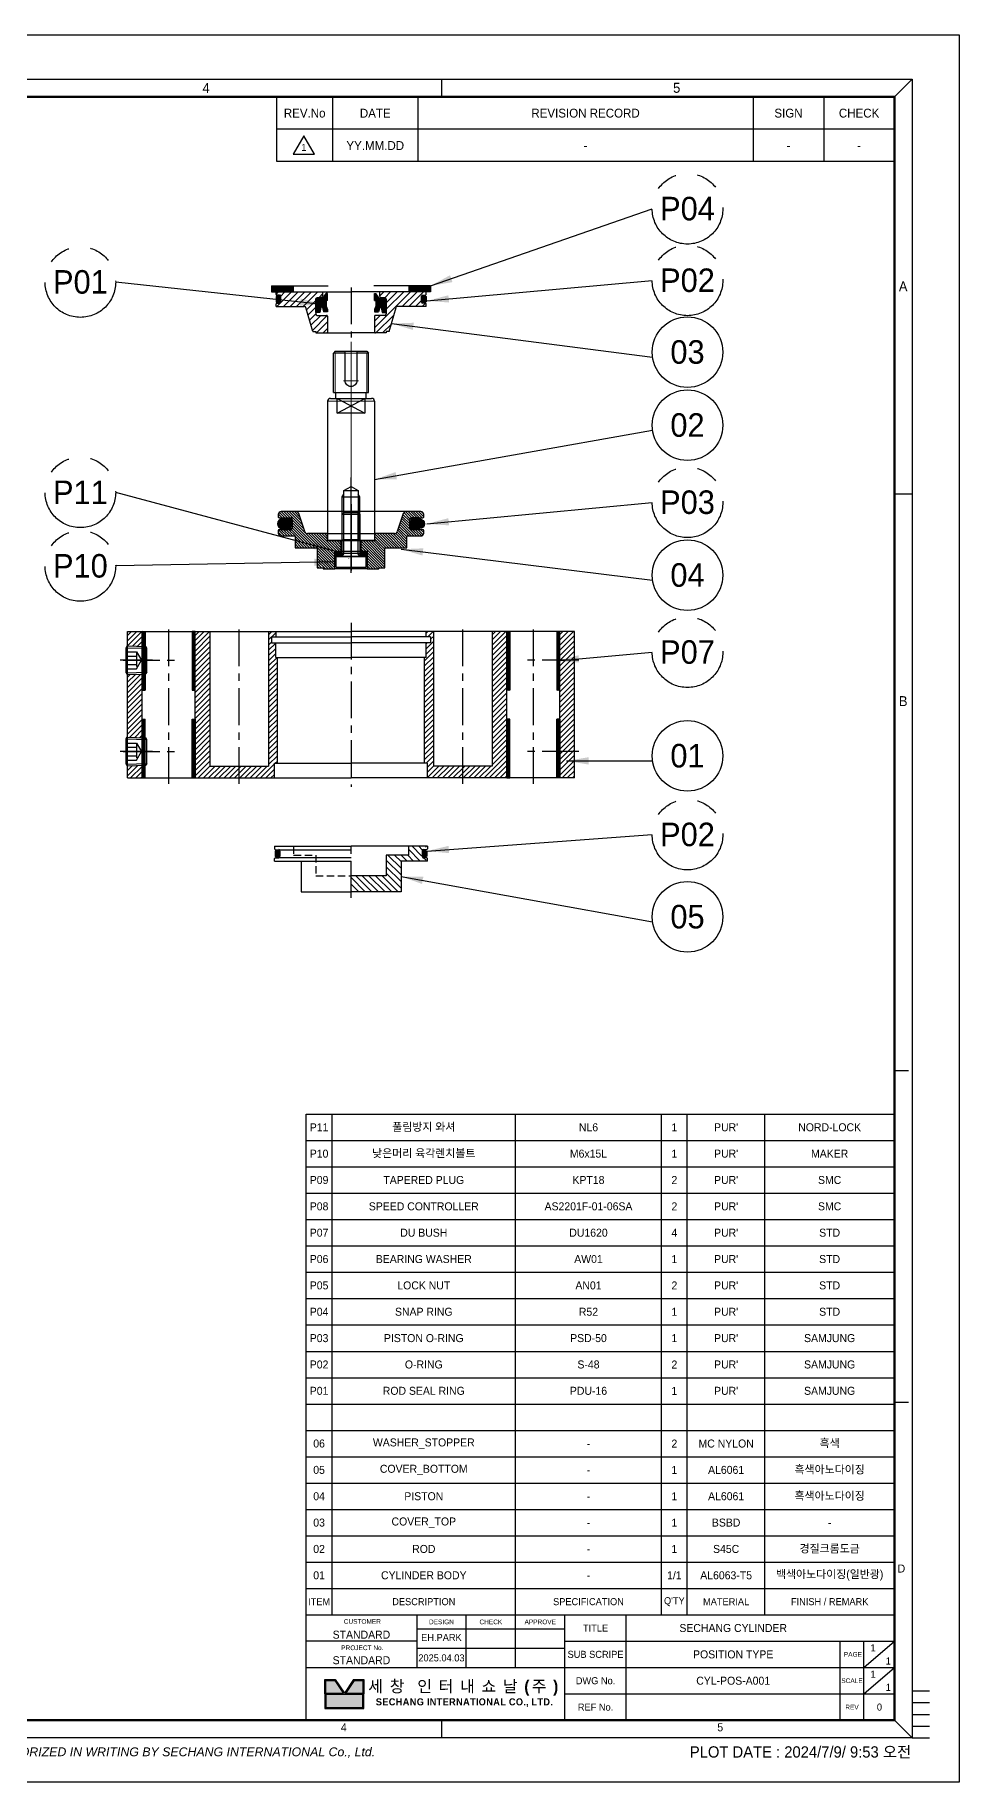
# Model space of a CAD drawing. Header units: inches. Extents: x 0 to 23821, y 0 to 11279.
# Drawn here: x 16386 to 16700, y 8630 to 9224 of the extents above; entities that cross this region are included whole.
import ezdxf
from ezdxf.enums import TextEntityAlignment as Align

# ---------------------------------------------------------------- set-up
doc = ezdxf.new("R2010")
doc.units = ezdxf.units.IN
doc.header["$LTSCALE"] = 10
doc.header["$MEASUREMENT"] = 0
for name, pattern in [('CENTER', [2, 1.25, -0.25, 0.25, -0.25]), ('DASHED', [0.75, 0.5, -0.25]), ('HIDDEN', [0.375, 0.25, -0.125]), ('PHANTOM', [2.5, 1.25, -0.25, 0.25, -0.25, 0.25, -0.25])]:
    doc.linetypes.add(name, pattern=pattern)
for name, color, linetype in [('11', 1, 'CENTER'), ('22', 2, 'HIDDEN'), ('44', 4, 'Continuous'), ('CENTER LINE', 1, 'CENTER'), ('HIDDEN LINE', 4, 'HIDDEN'), ('PHANTOM LINE', 6, 'PHANTOM'), ('THIN LINE', 3, 'Continuous')]:
    doc.layers.add(name, color=color, linetype=linetype)
doc.layers.add('33', color=3, linetype='PHANTOM', lineweight=9)
for name, color, linetype, lineweight, true_color in [('은선 (ISO)', 5, 'Continuous', 15, 0x0000ff), ('좁은 외형선(ISO)', 1, 'Continuous', 15, 0xff0000), ('중심 표식(ISO)', 1, 'Continuous', 9, 0xff0000), ('중심선(ISO)', 1, 'Continuous', 9, 0xff0000)]:
    doc.layers.add(name, color=color, linetype=linetype, lineweight=lineweight, true_color=true_color)
doc.styles.add('SCI', font='')
doc.styles.get("Standard").update_dxf_attribs({"font": 'arial.ttf'})
doc.styles.get('SCI').set_extended_font_data('Gulim')
doc.dimstyles.new('SCH', dxfattribs={"dimtxt": 2.5, "dimasz": 2, "dimexe": 1.25, "dimexo": 0.625, "dimtad": 1, "dimdec": 8, "dimtxsty": 'SCI', "dimcen": 2.5, "dimclrd": 4, "dimclre": 4, "dimclrt": 7, "dimadec": 8, "dimazin": 2, "dimtfac": 1, "dimtdec": 8, "dimtmove": 0, "dimatfit": 3, "dimfxl": 1, "dimarcsym": 0})
pattern_1 = [(45, (-232665.9833, -58998.5181), (-0.8838834765, 0.8838834765), [])]

# ---------------------------------------------------------------- blocks, each defined once
blk = doc.blocks.new('SECHANG REV')
at = {"color": 7}
blk.add_line((-52.5, 0), (-52.5, 5.5), dxfattribs=at)
at = {"color": 3}
for p, q in [((-43, 5.5), (-43, 0)), ((-28.5, 5.5), (-28.5, 0)), ((28.5, 5.5), (28.5, 0)), ((40.5, 5.5), (40.5, 0)), ((52.5, 5.5), (52.5, 0))]:
    blk.add_line(p, q, dxfattribs=at)
blk.add_line((52.5, 0), (-52.5, 0))
blk = doc.blocks.new('SECHANG TITLE')
h = blk.add_hatch(color=162)
h.dxf.hatch_style = 1
h.paths.add_polyline_path([(6.08, -25.11), (4.21, -25.11), (4.21, -27.9), (7.94, -27.9)])
h.paths.add_polyline_path([(12.06, -25.11), (10.19, -25.11), (8.33, -27.9), (12.06, -27.9)])
h.paths.add_polyline_path([(12.06, -28.1), (4.21, -28.1), (4.21, -30.89), (12.06, -30.89)])
at = {"color": 3}
for p, q in [((125, 0), (125, -33.6)), ((0, -5.6), (125, -5.6)), ((0, -33.6), (0, -5.6)), ((5.5, -11.2), (5.5, -5.6)), ((44.5, -22.4), (44.5, -5.6)), ((75.5, -11.2), (75.5, -5.6)), ((81, -11.2), (81, -5.6)), ((97.5, -11.2), (97.5, -5.6)), ((0, -11.2), (125, -11.2)), ((23.5, -11.2), (23.5, -22.4)), ((23.5, -14.2), (55, -14.2)), ((34, -22.4), (34, -11.2)), ((55, -33.6), (55, -11.2)), ((68, -33.6), (68, -11.2)), ((23.5, -16.8), (0, -16.8)), ((23.5, -18.3), (55, -18.3)), ((55, -16.8), (125, -16.8)), ((113.5, -33.6), (113.5, -16.8)), ((118.5, -22.4), (125, -16.8)), ((118.5, -33.6), (118.5, -16.8)), ((0, -22.4), (125, -22.4)), ((118.5, -28), (125, -22.4)), ((55, -28), (125, -28)), ((0, -33.6), (125, -33.6))]:
    blk.add_line(p, q, dxfattribs=at)
for p, q in [((4, -28), (4, -24.9)), ((4, -24.9), (6.19, -24.9)), ((4.21, -27.9), (4.21, -25.11)), ((4.21, -25.11), (6.08, -25.11)), ((6.08, -25.11), (7.94, -27.9)), ((6.19, -24.9), (8.13, -27.81)), ((10.08, -24.9), (8.13, -27.81)), ((10.19, -25.11), (8.33, -27.9)), ((10.08, -24.9), (12.27, -24.9)), ((10.19, -25.11), (12.06, -25.11)), ((12.06, -25.11), (12.06, -27.9)), ((12.27, -24.9), (12.27, -28)), ((4, -28), (4, -31.1)), ((7.94, -27.9), (4.21, -27.9)), ((12.06, -28.1), (4.21, -28.1)), ((4.21, -28.1), (4.21, -30.89)), ((12.06, -27.9), (8.33, -27.9)), ((12.06, -30.89), (12.06, -28.1)), ((12.27, -31.1), (12.27, -28)), ((4, -31.1), (12.27, -31.1)), ((4.21, -30.89), (12.06, -30.89))]:
    blk.add_line(p, q)
at = {"attachment_point": 5, "style": 'SCI'}
for s, insert, char_height, width in [("Q'TY", (78.25, -8.4), 1.5, 5.5), ('ITEM', (2.75, -8.4), 1.5, 5.5), ('DESCRIPTION', (25, -8.4), 1.5, 39), ('SPECIFICATION', (60, -8.4), 1.5, 31), ('MATERIAL', (89.25, -8.4), 1.5, 16.5), ('FINISH / REMARK', (111.25, -8.4), 1.5, 27.5), (' CUSTOMER', (11.75, -12.6), 1, 23.5), ('DESIGN', (28.75, -12.7), 1, 10.5), ('CHECK', (39.25, -12.7), 1, 10.5), ('APPROVE', (49.75, -12.7), 1, 10.5), ('TITLE', (61.5, -14), 1.5, 13), (' PROJECT No.', (11.75, -18.2), 1, 23.5), ('SUB SCRIPE', (61.5, -19.6), 1.5, 13), (' PAGE', (116, -19.6), 1, 5), ('{\\fGulim|b1|i0|c129|p50;\\T1.45;세창 인터내쇼날(주)}', (33.63, -26.75), 2.5, 38.7333), ('DWG No.', (61.5, -25.2), 1.5, 13), ('SCALE', (116, -25.2), 1, 5), ('{\\fGulim|b1|i0|c129|p50;\\T1.05;SECHANG INTERNATIONAL CO., LTD.}', (33.63, -29.85), 1.5, 38.7333), ('REF No.', (61.5, -30.8), 1.5, 13), ('REV', (116, -30.8), 1, 5)]:
    blk.add_mtext(s, dxfattribs=dict(at, insert=insert, char_height=char_height, width=width))
blk = doc.blocks.new('A$Cfc68a438')
at = {"color": 2}
for p, q in [((-88, 289.5), (-88, 286.5)), ((-8, 289.5), (-11, 286.5)), ((-88, 10.5), (-88, 7.5)), ((-11, 10.5), (-8, 7.5))]:
    blk.add_line(p, q, dxfattribs=at)
at = {"color": 3}
blk.add_line((-116, 286.5), (-11, 286.5), dxfattribs=at)
for p, q in [((-11, 219), (-8, 219)), ((-8.6, 120.9), (-11, 120.9)), ((-8.6, 64.5), (-11, 64.5)), ((-8, 15.5), (-5, 15.5))]:
    blk.add_line(p, q)
at = {"color": 1}
blk.add_lwpolyline([(-420, 297), (0, 297), (0, 0), (-420, 0)], close=True, dxfattribs=at)
at = {"color": 2}
blk.add_lwpolyline([(-408, 289.5), (-8, 289.5), (-8, 7.5), (-408, 7.5)], close=True, dxfattribs=at)
at = {"const_width": 0.4}
blk.add_lwpolyline([(-405, 286.5), (-11, 286.5), (-11, 10.5), (-405, 10.5)], close=True, dxfattribs=at)
at = {"layer": 'CENTER LINE', "ltscale": 5}
blk.add_line((-8, 11.5), (-5, 11.5), dxfattribs=at)
at = {"layer": 'HIDDEN LINE', "ltscale": 5}
blk.add_line((-8, 13.5), (-5, 13.5), dxfattribs=at)
at = {"layer": 'PHANTOM LINE', "ltscale": 3}
blk.add_line((-8, 9.5), (-5, 9.5), dxfattribs=at)
at = {"layer": 'THIN LINE'}
blk.add_line((-8, 7.5), (-5, 7.5), dxfattribs=at)
blk.add_blockref('SECHANG REV', (-63.5, 281))
at = {"xscale": 0.8, "yscale": 0.8, "zscale": 0.8}
blk.add_blockref('SECHANG TITLE', (-111, 37.38), dxfattribs=at)
at = {"color": 2, "style": 'SCI'}
for s, insert, char_height, width, attachment_point in [('4', (-128, 288), 1.7, 80, 5), ('5', (-48, 288), 1.7, 80, 5), ('A', (-9.5, 254.25), 1.7, 3, 5), ('B', (-9.5, 183.75), 1.7, 3, 5), ('D', (-9.8, 36.3), 1.36, 2.4, 5), ('\\PSTANDARD', (-101.6, 26.18), 1.36, 18.8, 5), ('EH.PARK', (-88, 24.58), 1.2, 8.4, 5), ('STANDARD', (-101.6, 20.7), 1.36, 18.8, 5), ('2025.04.03', (-88, 21.1), 1.2, 8.4, 5), ('\\pi1.14181;1', (-13.6, 20.58), 1.2, 2.6, 4), ('\\pi1.14181;1', (-13.6, 16.1), 1.2, 2.6, 4), ('4', (-104.6, 9.3), 1.36, 64, 5), ('5', (-40.6, 9.3), 1.36, 64, 5)]:
    blk.add_mtext(s, dxfattribs=dict(at, insert=insert, char_height=char_height, width=width, attachment_point=attachment_point))
at = {"char_height": 1.5, "attachment_point": 5, "style": 'SCI'}
for s, insert, width in [('REV.No', (-111.25, 283.7), 9.5), ('DATE', (-99.25, 283.7), 14.5), ('REVISION RECORD', (-63.5, 283.7), 57), ('SIGN', (-29, 283.7), 12), ('CHECK', (-17, 283.7), 12), ('-', (-17, 278.2), 12)]:
    blk.add_mtext(s, dxfattribs=dict(at, insert=insert, width=width))
at = {"color": 3, "insert": (-408, 5), "char_height": 1.5, "width": 400.0238, "attachment_point": 4, "style": 'SCI'}
blk.add_mtext('{\\fArial|b0|i1|c0|p34;THIS DRAWING CONTAINS CONFIDENTIAL INFORMATION PROPRIETARY TO SECHANG INTERNATIONAL Co., Ltd.   IT MUST NOT BE REPRODUCED OR DISCLOSED TO OTHERS OR USED IN  ANY OTHER WAY IN WHOLE OR PART EXCEPT AN AUTHORIZED IN WRITING BY SECHANG INTERNATIONAL Co., Ltd.  }', dxfattribs=at)
at = {"layer": 'HIDDEN LINE', "linetype": 'Continuous', "style": 'SCI'}
blk.add_text('PLOT DATE : 2024/7/9/ 9:53 오전', height=1.92, dxfattribs=at).set_placement((-8.14, 4.16), align=Align.RIGHT)
blk = doc.blocks.new('A$C22515e4a')
at = {"color": 3}
for p, q in [((0, 0), (125, 0)), ((0, -5.6), (0, 0)), ((5.5, -5.6), (5.5, 0)), ((44.5, -5.6), (44.5, 0)), ((75.5, -5.6), (75.5, 0)), ((81, -5.6), (81, 0)), ((97.5, -5.6), (97.5, 0)), ((125, 0), (125, -5.6))]:
    blk.add_line(p, q, dxfattribs=at)
blk = doc.blocks.new('A$C5b8731fd')
for p, q in [((0, 0), (-2.25, -3.9)), ((2.25, -3.9), (0, 0)), ((-2.25, -3.9), (2.25, -3.9))]:
    blk.add_line(p, q)
blk = doc.blocks.new('A$C21B97C16')
h = blk.add_hatch()
h.set_pattern_fill('ANSI31', color=30)
h.set_pattern_definition([(45, (-232314.66971, -59213.12488), (-0.08838834765, 0.08838834765), [])])
h.paths.add_polyline_path([(1, 20), (0, 20), (0, 9), (1, 9)])
h.paths.add_polyline_path([(1, 9), (0, 9), (0, 0), (1, 0)])
h.paths.add_polyline_path([(18, 20), (17, 20), (17, 0), (18, 0)])
at = {"layer": '44'}
for p, q in [((0, 20), (1, 20)), ((0, 20), (0, 0)), ((1, 0), (1, 20)), ((17, 20), (18, 20)), ((17, 0), (17, 20)), ((18, 20), (18, 0)), ((0, 0), (1, 0)), ((18, 0), (17, 0))]:
    blk.add_line(p, q, dxfattribs=at)
blk = doc.blocks.new('A$C15CE7188')
at = {"color": 7, "linetype": 'Continuous'}
for p, q in [((-7, 4.3), (-6.7, 4.87)), ((-7, -4.3), (-7, 4.3)), ((-6.7, 4.87), (-0.31, 4.67)), ((0, 4.08), (-0.31, 4.67)), ((0, -4.08), (0, 4.08)), ((-7, -4.3), (-6.7, -4.87)), ((-6.7, -4.87), (-0.31, -4.67)), ((0, -4.08), (-0.31, -4.67))]:
    blk.add_line(p, q, dxfattribs=at)
at = {"color": 3, "linetype": 'Continuous'}
for p, q in [((-7, 4.3), (0, 4.08)), ((-7, -4.3), (0, -4.08))]:
    blk.add_line(p, q, dxfattribs=at)
at = {"layer": '11', "linetype": 'CENTER'}
for p, q in [((2, 0), (-9, 0)), ((-6.55, -5.86), (-6.55, 5.86))]:
    blk.add_line(p, q, dxfattribs=at)
at = {"layer": '22', "linetype": 'DASHED'}
for p, q in [((-7, 2.89), (-3.5, 2.89)), ((-7, 1.44), (-3.5, 1.44)), ((-3.5, 2.89), (-1.83, 0)), ((-3.5, 2.89), (-3.5, -2.89)), ((-3.5, -2.89), (-1.83, 0)), ((-7, -1.44), (-3.5, -1.44)), ((-7, -2.89), (-3.5, -2.89))]:
    blk.add_line(p, q, dxfattribs=at)
blk = doc.blocks.new('A$C6FA71A1C')
at = {"layer": 'THIN LINE'}
h = blk.add_hatch(dxfattribs=at)
h.set_pattern_fill('ANSI31', color=60, scale=10, style=0)
h.set_pattern_definition(pattern_1)
h.paths.add_polyline_path([(-71, 44.8), (-76, 44.8), (-76, 39.864), (-71, 39.70775)])
h.paths.add_polyline_path([(-71, 30.29225), (-76, 30.136), (-76, 8.864), (-71, 8.70775), (-71, 15)])
h.paths.add_polyline_path([(-71, -0.70775), (-76, -0.864), (-76, -1.864), (-76, -5), (-71, -5)])
h.paths.add_polyline_path([(-38, -1), (-47.75, -1), (-48, -1), (-48, 44.8), (-53, 44.8), (-53, 24.8), (-53, -5), (-38, -5)])
h.paths.add_polyline_path([(-26, 0), (-25, 0), (-25, 36), (-25.6, 36), (-25.6, 41), (-27, 41), (-27, 42.99996), (-27, 43), (-25.5, 43), (-25.5, 44.8), (-28, 44.8), (-28, -1), (-38, -1), (-38, -1.5), (-38, -1.92483), (-38, -5), (-26, -5)])
h = blk.add_hatch(dxfattribs=at)
h.set_pattern_fill('ANSI31', color=60, scale=10, style=0)
h.set_pattern_definition(pattern_1)
h.paths.add_polyline_path([(48, 44.8), (53, 44.8), (53, -5), (35, -5), (35, -1), (48, -1)])
h.paths.add_polyline_path([(71, 44.8), (76, 44.8), (76, -5), (71, -5)])
h.paths.add_polyline_path([(25, 36), (25.5, 36), (25.5, 41), (27, 41), (27, 43), (25.5, 43), (25.5, 44.8), (28, 44.8), (28, -1), (35, -1), (35, -5), (26, -5), (26, 0), (25, 0)])
for p, q in [((-76, 44.8), (0, 44.8)), ((-76, -5), (-76, 44.8)), ((-71, -5), (-71, 44.8)), ((-53, -5), (-53, 44.8)), ((-48, 44.8), (-48, -1)), ((-28, 44.8), (-28, -1)), ((-27, 43), (0, 43)), ((-27, 43), (-27, 41)), ((-25.5, 43), (-25.5, 44.8)), ((76, 44.8), (0, 44.8)), ((27, 43), (0, 43)), ((25.5, 43), (25.5, 44.8)), ((27, 43), (27, 41)), ((28, 44.8), (28, -1)), ((48, 44.8), (48, -1)), ((53, -5), (53, 44.8)), ((71, -5), (71, 44.8)), ((76, -5), (76, 44.8)), ((-27, 41), (0, 41)), ((-25.6, 36), (-25.6, 41)), ((-25.6, 36), (0, 36)), ((-25, 0), (-25, 36)), ((27, 41), (0, 41)), ((25.6, 36), (0, 36)), ((25, 0), (25, 36)), ((25.6, 36), (25.6, 41)), ((-26, 0), (0, 0)), ((-26, -5), (-26, 0)), ((26, 0), (0, 0)), ((26, -5), (26, 0)), ((-76, -5), (0, -5)), ((-48, -1), (-28, -1)), ((76, -5), (0, -5)), ((48, -1), (28, -1))]:
    blk.add_line(p, q)
at = {"layer": 'CENTER LINE'}
for p, q in [((0, 47.8), (0, -8)), ((0, 47.8), (0, -8)), ((-62, -7), (-62, 46.3)), ((-38, -7), (-38, 46.3)), ((38, -7), (38, 46.3)), ((62, -7), (62, 46.3)), ((-77.5, 35), (-60, 35)), ((77.5, 35), (60, 35)), ((-77.5, 4), (-60, 4)), ((77.5, 4), (60, 4))]:
    blk.add_line(p, q, dxfattribs=at)
for p in [(-69.45, 35), (-69.45, 4)]:
    blk.add_blockref('A$C15CE7188', p)
at = {"layer": 'THIN LINE', "xscale": -1, "rotation": 180}
blk.add_blockref('A$C21B97C16', (-71, 44.8), dxfattribs=at)
at = {"layer": 'THIN LINE', "rotation": 180}
blk.add_blockref('A$C21B97C16', (71, 44.8), dxfattribs=at)
at = {"layer": 'THIN LINE'}
blk.add_blockref('A$C21B97C16', (-71, -5), dxfattribs=at)
at = {"layer": 'THIN LINE', "xscale": -1}
blk.add_blockref('A$C21B97C16', (71, -5), dxfattribs=at)
blk = doc.blocks.new('A$C10B85BA4')
at = {"layer": 'THIN LINE'}
blk.add_hatch(color=256, dxfattribs=at).paths.add_polyline_path([(-11.91, 0), (-11.91, 2), (-19.24, 2), (-19.24, 0)])
at = {"color": 7, "linetype": 'Continuous'}
for p, q in [((-19.24, 2), (0, 2)), ((-19.24, 2), (-19.24, 0)), ((-19.24, 0), (0, 0))]:
    blk.add_line(p, q, dxfattribs=at)
at = {"color": 3, "linetype": 'DASHED'}
blk.add_line((-11.91, 2), (-11.91, 0), dxfattribs=at)
at = {"layer": 'THIN LINE'}
blk.add_line((-11.91, 2), (-11.91, 0), dxfattribs=at)
blk = doc.blocks.new('A$C268A3F26')
at = {"layer": 'THIN LINE'}
blk.add_hatch(color=256, dxfattribs=at).paths.add_polyline_path([(0, 0.87, 0.37096), (-1.5, 0.87), (-1.5, -0.87, 0.37096), (0, -0.87)])
for p, q in [((-1.5, 0.87), (-1.5, -0.87)), ((0, 0.87), (0, -0.87))]:
    blk.add_line(p, q, dxfattribs=at)
for start, end in [(49.29429, 130.70571), (229.29429, 310.70571)]:
    blk.add_arc((-0.75, 0), 1.15, start, end, dxfattribs=at)
blk = doc.blocks.new('A$C6FC21D95')
at = {"layer": 'THIN LINE'}
blk.add_hatch(color=256, dxfattribs=at).paths.add_polyline_path([(-3.32, 1.24), (-5, 0.92), (-5, -0.5), (-0.5, -0.5, 0.414214), (0, 0), (0, 2.08), (1.4, 3.07), (1.4, 3.5), (-0.96, 3.5), (-0.96, 3.08), (-2.93, 3.08), (-3.97, 3.5), (-4.75, 3.5), (-4.75, 2.18), (-3.29, 1.75, -0.788758)])
for p, q in [((-3.32, 1.24), (-5, 0.92)), ((-5, 0.92), (-5, -0.5)), ((-4.75, 3.5), (-4.75, 2.18)), ((-3.97, 3.5), (-4.75, 3.5)), ((-3.29, 1.75), (-4.75, 2.18)), ((-2.93, 3.08), (-3.97, 3.5)), ((-0.96, 3.08), (-2.93, 3.08)), ((-0.96, 3.5), (1.4, 3.5)), ((-0.96, 3.5), (-0.96, 3.08)), ((0, 2.08), (1.4, 3.07)), ((0, 2.08), (0, 0)), ((1.4, 3.5), (1.4, 3.07)), ((-5, -0.5), (-0.5, -0.5))]:
    blk.add_line(p, q, dxfattribs=at)
for centre, radius, start, end in [((-3.37, 1.5), 0.266, 280.7708, 73.83034), ((-0.5, 0), 0.5, 270, 0)]:
    blk.add_arc(centre, radius, start, end, dxfattribs=at)
blk = doc.blocks.new('A$C0103d36f')
h = blk.add_hatch()
h.set_pattern_fill('ANSI31', color=2, scale=0.5)
h.set_pattern_definition([(45, (-1745.3104, -2719.5731), (-1.122532, 1.122532), [])])
h.paths.add_polyline_path([(-12, -2.5, -0.414214), (-11.5, -2), (-10.3, -2, 0.414214), (-9.7, -1.4), (-9.7, 0), (-25.5, 0), (-25.5, -0.88, 0.39896), (-25.31, -1.08), (-24.28, -1.14, -0.39896), (-24, -1.43), (-24, -3.57, -0.39896), (-24.28, -3.86), (-25.31, -3.92, 0.39896), (-25.5, -4.12), (-25.5, -5), (-15.81, -5, -0.334595), (-15.33, -5.36), (-13, -13.5), (-12, -13.5), (-12, -14), (-8.3, -14, 0.414214), (-8, -13.7), (-8, -8.3, 0.414214), (-8.3, -8), (-11.5, -8, -0.414214), (-12, -7.5)])
h.paths.add_polyline_path([(15.81, -5), (25.5, -5), (25.5, -4.12, 0.39896), (25.31, -3.92), (24.28, -3.86, -0.39896), (24, -3.57), (24, -1.43, -0.39896), (24.28, -1.14), (25.31, -1.08, 0.39896), (25.5, -0.88), (25.5, 0), (9.7, 0), (9.7, -1.4, 0.414214), (10.3, -2), (11.5, -2, -0.414214), (12, -2.5), (12, -7.5, -0.414214), (11.5, -8), (8.3, -8, 0.414214), (8, -8.3), (8, -13.7, 0.414214), (8.3, -14), (12, -14), (12, -13.5), (13, -13.5), (15.33, -5.36, -0.334595)])
for p, q in [((-25.5, 0), (0, 0)), ((-9.7, 0), (-9.7, -1.4)), ((25.5, 0), (0, 0)), ((9.7, 0), (9.7, -1.4)), ((-25.5, -5), (-15.81, -5)), ((-13, -13.5), (-15.33, -5.36)), ((-12, -2.5), (-12, -7.5)), ((-11.5, -2), (-10.3, -2)), ((11.5, -2), (10.3, -2)), ((12, -2.5), (12, -7.5)), ((13, -13.5), (15.33, -5.36)), ((25.5, -5), (15.81, -5)), ((-11.5, -8), (-8.3, -8)), ((-8, -8.3), (-8, -13.7)), ((8, -8.3), (8, -13.7)), ((11.5, -8), (8.3, -8)), ((-13, -13.5), (-12, -13.5)), ((-12, -13.5), (-12, -14)), ((-12, -14), (0, -14)), ((12, -14), (0, -14)), ((13, -13.5), (12, -13.5)), ((12, -13.5), (12, -14)), ((12, -13.5), (12, -14))]:
    blk.add_line(p, q)
at = {"color": 7}
for p, q in [((-25.5, -0.88), (-25.5, 0)), ((25.5, -0.88), (25.5, 0)), ((-25.5, -5), (-25.5, -4.12)), ((-24.28, -1.14), (-25.31, -1.08)), ((-25.31, -3.92), (-24.28, -3.86)), ((-24, -1.15), (-24.1, -1.14)), ((-24, -1.25), (-24, -1.15)), ((-24, -3.57), (-24, -1.43)), ((24, -3.57), (24, -1.43)), ((24.28, -1.14), (25.31, -1.08)), ((25.31, -3.92), (24.28, -3.86)), ((25.5, -5), (25.5, -4.12))]:
    blk.add_line(p, q, dxfattribs=at)
for centre, radius, start, end in [((-25.3, -0.88), 0.2, 180, 267), ((-25.3, -4.12), 0.2, 93, 180), ((-24.3, -1.43), 0.3, 0, 87), ((-24.3, -3.57), 0.3, 273, 0), ((24.3, -1.43), 0.3, 93, 180), ((24.3, -3.57), 0.3, 180, 267), ((25.3, -0.88), 0.2, 273, 0), ((25.3, -4.12), 0.2, 0, 87)]:
    blk.add_arc(centre, radius, start, end, dxfattribs=at)
for centre, radius, start, end in [((-15.81, -5.5), 0.5, 16, 90), ((-11.5, -2.5), 0.5, 90, 180), ((-10.3, -1.4), 0.6, 270, 0), ((10.3, -1.4), 0.6, 180, 270), ((11.5, -2.5), 0.5, 0, 90), ((15.81, -5.5), 0.5, 90, 164), ((-11.5, -7.5), 0.5, 180, 270), ((-8.3, -8.3), 0.3, 0, 90), ((8.3, -8.3), 0.3, 90, 180), ((11.5, -7.5), 0.5, 270, 0), ((-8.3, -13.7), 0.3, 270, 0), ((8.3, -13.7), 0.3, 180, 270)]:
    blk.add_arc(centre, radius, start, end)
at = {"layer": 'CENTER LINE'}
blk.add_line((0, 1.5), (0, -15.5), dxfattribs=at)
blk = doc.blocks.new('A$Cf395cb6d')
blk.add_blockref('A$C0103d36f', (0, 8))
at = {"layer": 'THIN LINE'}
for name, p in [('A$C10B85BA4', (-7.76, 8)), ('A$C268A3F26', (-24, 5.5))]:
    blk.add_blockref(name, p, dxfattribs=at)
at = {"layer": 'THIN LINE', "xscale": -1, "rotation": 270}
blk.add_blockref('A$C6FC21D95', (-11.5, 6), dxfattribs=at)
at = {"layer": 'THIN LINE', "xscale": -1}
for name, p in [('A$C10B85BA4', (7.76, 8)), ('A$C268A3F26', (24, 5.5))]:
    blk.add_blockref(name, p, dxfattribs=at)
at = {"layer": 'THIN LINE', "rotation": 90}
blk.add_blockref('A$C6FC21D95', (11.5, 6), dxfattribs=at)
blk = doc.blocks.new('A$C24AB0AE7')
at = {"layer": '33'}
h = blk.add_hatch(dxfattribs=at)
h.set_pattern_fill('ANSI31', color=256, scale=0.5, style=0)
h.set_pattern_definition([(45, (-1694.0496, -484.75), (-1.122532, 1.122532), [])])
h.paths.add_polyline_path([(7.75, 17), (-2.75, 17), (-2.75, 25.5), (-3.63, 25.5, 0.39896), (-3.83, 25.31), (-3.89, 24.28, -0.39896), (-4.18, 24), (-6.32, 24, -0.39896), (-6.61, 24.28), (-6.67, 25.31, 0.39896), (-6.87, 25.5), (-7.75, 25.5), (-7.75, 19.5), (-4.75, 19.5), (-4.75, 12), (2.25, 12), (2.25, 0), (7.75, 0)])
for p, q in [((-7.75, 26), (-7.75, 0)), ((-7.75, 26), (-6.88, 26)), ((-6.68, 25.81), (-6.61, 24.53)), ((-6.6, 24.3), (-6.6, 24.25)), ((-6.56, 24.25), (-6.6, 24.25)), ((-4.18, 24.25), (-6.32, 24.25)), ((-3.9, 24.25), (-3.93, 24.25)), ((-3.9, 24.31), (-3.9, 24.25)), ((-3.82, 25.81), (-3.89, 24.53)), ((-2.75, 26), (-3.62, 26)), ((-2.75, 26), (-2.75, 17)), ((-7.75, 19.5), (-4.75, 19.5)), ((-4.75, 19.5), (-4.75, 12)), ((-4.75, 12), (2.25, 12)), ((-2.75, 17), (7.75, 17)), ((2.25, 12), (2.25, 0)), ((7.75, 17), (7.75, 0)), ((-7.75, -26), (-7.75, 0)), ((-6.6, -24.25), (-6.6, 0)), ((-3.9, -24.25), (-3.9, 0)), ((-2.75, -26), (-2.75, 0)), ((7.75, -17), (7.75, 0)), ((-2.75, -17), (7.75, -17)), ((-7.75, -26), (-6.87, -26)), ((-6.68, -25.81), (-6.61, -24.53)), ((-6.56, -24.25), (-6.6, -24.25)), ((-6.6, -24.3), (-6.6, -24.25)), ((-4.18, -24.25), (-6.32, -24.25)), ((-3.9, -24.25), (-3.93, -24.25)), ((-3.9, -24.31), (-3.9, -24.25)), ((-3.82, -25.81), (-3.89, -24.53)), ((-2.75, -26), (-3.63, -26))]:
    blk.add_line(p, q)
for centre, radius, start, end in [((-6.88, 25.8), 0.2, 3, 90), ((-6.32, 24.55), 0.3, 183, 270), ((-4.18, 24.55), 0.3, 270, 357), ((-3.62, 25.8), 0.2, 90, 177), ((-6.88, -25.8), 0.2, 270, 357), ((-6.32, -24.55), 0.3, 90, 177), ((-4.18, -24.55), 0.3, 3, 90), ((-3.62, -25.8), 0.2, 183, 270)]:
    blk.add_arc(centre, radius, start, end)
at = {"layer": '11'}
blk.add_line((9.75, 0), (-9.75, 0), dxfattribs=at)
at = {"layer": '22'}
for p, q in [((2.25, -12), (2.25, 0)), ((-4.75, -12), (2.25, -12)), ((-4.75, -19.5), (-4.75, -12)), ((-7.75, -19.5), (-4.75, -19.5))]:
    blk.add_line(p, q, dxfattribs=at)
blk = doc.blocks.new('A$Cca70d1af')
at = {"rotation": 270}
blk.add_blockref('A$C24AB0AE7', (0, -2.75), dxfattribs=at)
at = {"layer": 'THIN LINE'}
blk.add_blockref('A$C268A3F26', (-24.25, 2.5), dxfattribs=at)
at = {"layer": 'THIN LINE', "xscale": -1}
blk.add_blockref('A$C268A3F26', (24.25, 2.5), dxfattribs=at)
blk = doc.blocks.new('A$C17a7aba7')
h = blk.add_hatch()
h.set_pattern_fill('ANSI31', color=3, scale=0.2)
h.set_pattern_definition([(45, (-3968.1612, -2607.027), (-0.44901281, 0.44901281), [])])
h.paths.add_polyline_path([(6.82, 17.77, 0.322823), (7.5, 18.72), (7.5, 23.75, 0.414214), (6.5, 24.75), (5.65, 24.75, 0.414214), (5.35, 24.45), (5.35, 20.5, -0.414214), (4.85, 20), (1.85, 20, -0.414214), (1.35, 20.5), (1.35, 24.45, 0.414214), (1.05, 24.75), (0.2, 24.75, 0.414214), (-0.8, 23.75), (-0.8, 19), (-4.8, 19), (-4.8, 11.5), (-11.6, 11.5), (-11.6, 9.5), (-12, 9.5), (-12, 5.5), (-6, 5.5), (-6, 3.3), (-2.5, 3.3), (-2.5, 8), (0, 8), (0, 14.78), (0, 15.5), (0.68, 15.73)])
h.paths.add_polyline_path([(-2.5, -3.3), (-6, -3.3), (-6, -5.5), (-12, -5.5), (-12, -9.5), (-11.6, -9.5), (-11.6, -11.5), (-4.8, -11.5), (-4.8, -19), (-0.8, -19), (-0.8, -23.75, 0.414214), (0.2, -24.75), (1.05, -24.75, 0.414214), (1.35, -24.45), (1.35, -20.5, -0.414214), (1.85, -20), (4.85, -20, -0.414214), (5.35, -20.5), (5.35, -24.45, 0.414214), (5.65, -24.75), (6.5, -24.75, 0.414214), (7.5, -23.75), (7.5, -18.72, 0.322823), (6.82, -17.77), (0.68, -15.73), (0, -15.5), (0, -14.78), (0, -8), (-2.5, -8)])
for p, q in [((1.05, 24.75), (0.2, 24.75)), ((1.35, 20.5), (1.35, 24.45)), ((5.35, 24.45), (5.35, 20.5)), ((6.5, 24.75), (5.65, 24.75)), ((-0.8, 19), (-4.8, 19)), ((-4.8, 19), (-4.8, 11.5)), ((-0.8, 23.75), (-0.8, 19)), ((4.85, 20), (1.85, 20)), ((7.5, 18.72), (7.5, 23.75)), ((7.5, -18.72), (7.5, 18.72)), ((0, 8), (0, 14.78)), ((0.68, 15.73), (6.82, 17.77)), ((-11.6, 9.5), (-12, 9.5)), ((-12, 9.5), (-12, 5.5)), ((-4.8, 11.5), (-11.6, 11.5)), ((-11.6, 11.5), (-11.6, 9.5)), ((-2.5, 3.3), (-2.5, 8)), ((-2.5, 8), (0, 8)), ((0, 8), (0, -8)), ((-12, 5.5), (-6, 5.5)), ((-12, -5.5), (-12, 5.5)), ((-6, 5.5), (-6, 3.3)), ((-6, 3.3), (-2.5, 3.3)), ((-6, 3.3), (-6, -3.3)), ((-2.5, -3.3), (-2.5, 3.3)), ((-6, -5.5), (-12, -5.5)), ((-12, -5.5), (-12, -9.5)), ((-2.5, -3.3), (-6, -3.3)), ((-6, -3.3), (-6, -5.5)), ((-2.5, -8), (-2.5, -3.3)), ((-12, -9.5), (-11.6, -9.5)), ((-11.6, -9.5), (-11.6, -11.5)), ((-11.6, -11.5), (-4.8, -11.5)), ((-4.8, -11.5), (-4.8, -19)), ((0, -8), (-2.5, -8)), ((0, -14.78), (0, -8)), ((6.82, -17.77), (0.68, -15.73)), ((-4.8, -19), (-0.8, -19)), ((-0.8, -19), (-0.8, -23.75)), ((1.35, -24.45), (1.35, -20.5)), ((1.85, -20), (4.85, -20)), ((5.35, -20.5), (5.35, -24.45)), ((7.5, -23.75), (7.5, -18.72)), ((0.2, -24.75), (1.05, -24.75)), ((5.65, -24.75), (6.5, -24.75))]:
    blk.add_line(p, q)
for centre, radius, start, end in [((0.2, 23.75), 1, 90, 180), ((1.05, 24.45), 0.3, 0, 90), ((5.65, 24.45), 0.3, 90, 180), ((6.5, 23.75), 1, 0, 90), ((1.85, 20.5), 0.5, 180, 270), ((4.85, 20.5), 0.5, 270, 0), ((6.5, 18.72), 1, 288.43495, 0), ((1, 14.78), 1, 108.43495, 180), ((1, -14.78), 1, 180, 251.56505), ((6.5, -18.72), 1, 0, 71.56505), ((0.2, -23.75), 1, 180, 270), ((1.85, -20.5), 0.5, 90, 180), ((4.85, -20.5), 0.5, 0, 90), ((6.5, -23.75), 1, 270, 0), ((1.05, -24.45), 0.3, 270, 0), ((5.65, -24.45), 0.3, 180, 270)]:
    blk.add_arc(centre, radius, start, end)
at = {"layer": 'CENTER LINE', "linetype": 'Continuous'}
blk.add_line((10.05, 0), (-12.5, 0), dxfattribs=at)
blk = doc.blocks.new('A$C50D66C6C')
at = {"layer": 'THIN LINE'}
blk.add_hatch(color=256, dxfattribs=at).paths.add_polyline_path([(1.64, 1.7), (2, 1.7), (2, 2.98), (1.64, 2.98), (1.64, 3.36, 0.414214), (0, 5, 0.414214), (-1.64, 3.36), (-1.64, 2.98), (-2, 2.98), (-2, 1.7), (-1.64, 1.7), (-1.64, 1.17), (-2, 1.17), (-2, 0.44), (-1.12, 0.44, 0.189263), (0, 0, 0.189263), (1.12, 0.44), (2, 0.44), (2, 1.17), (1.64, 1.17)])
for p, q in [((-2, 2.98), (-2, 1.7)), ((-2, 2.98), (-1.64, 2.98)), ((-1.64, 1.7), (-2, 1.7)), ((-2, 1.17), (-1.64, 1.17)), ((-2, 1.17), (-2, 0.44)), ((-2, 0.44), (-1.12, 0.44)), ((-1.64, 3.36), (-1.64, 2.98)), ((-1.64, 1.7), (-1.64, 1.17)), ((2, 0.44), (1.12, 0.44)), ((1.64, 3.36), (1.64, 2.98)), ((2, 2.98), (1.64, 2.98)), ((1.64, 1.7), (2, 1.7)), ((1.64, 1.7), (1.64, 1.17)), ((2, 1.17), (1.64, 1.17)), ((2, 2.98), (2, 1.7)), ((2, 1.17), (2, 0.44))]:
    blk.add_line(p, q, dxfattribs=at)
for centre, start, end in [((0, 3.36), 90, 180), ((0, 1.64), 227.13126, 270), ((0, 3.36), 0, 90), ((0, 1.64), 270, 312.86874)]:
    blk.add_arc(centre, 1.64, start, end, dxfattribs=at)
blk = doc.blocks.new('A$C6DA00DD6')
h = blk.add_hatch()
h.set_pattern_fill('ANSI31', color=4)
h.set_pattern_definition([(45, (-231868.86231, -59220.01641), (-0.08838834765, 0.08838834765), [])])
h.paths.add_polyline_path([(-5.4, 1.8), (-5.4, 0), (-3.25, 0), (-3.25, 1.8)])
h.paths.add_polyline_path([(3.25, 1.8), (3.25, 0), (5.4, 0), (5.4, 1.8)])
for p, q in [((-3.25, 0), (-3.25, 1.8)), ((3.25, 0), (3.25, 1.8))]:
    blk.add_line(p, q)
blk.add_lwpolyline([(-5.4, 1.8), (5.4, 1.8), (5.4, 0), (-5.4, 0)], close=True)
at = {"layer": '11', "ltscale": 5}
blk.add_line((0, -1), (0, 2.8), dxfattribs=at)
blk = doc.blocks.new('A$C4C1923EE')
for p, q in [((-5, 4.79), (-4.6, 5.19)), ((5, 4.79), (-5, 4.79)), ((-5, 1.19), (-5, 4.79)), ((5, 1.19), (-5, 1.19)), ((-4.6, 5.19), (4.6, 5.19)), ((-3, -13.27), (-3, 1.19)), ((3, 0), (-3, 0)), ((3, 1.19), (3, -13.27)), ((4.6, 5.19), (5, 4.79)), ((5, 4.79), (5, 1.19)), ((-2.46, -13.81), (-3, -13.27)), ((3, -13.27), (-3, -13.27)), ((2.46, -13.81), (-2.46, -13.81)), ((3, -13.27), (2.46, -13.81))]:
    blk.add_line(p, q)
at = {"layer": '11', "ltscale": 4}
blk.add_line((0, 6.69), (0, -15.31), dxfattribs=at)
at = {"layer": '11', "linetype": 'ByBlock'}
for points in [[(-3, 1.19), (-2.46, 0.25), (-2.46, -13.81)], [(3, 1.19), (2.46, 0.25), (2.46, -13.81)]]:
    blk.add_lwpolyline(points, dxfattribs=at)
at = {"layer": '33'}
blk.add_text('M6', height=0.25, dxfattribs=at).set_placement((0.54, 1.7))
blk = doc.blocks.new('MDTapSHM6 Dp15')
at = {"layer": 'CENTER LINE', "ltscale": 3.6836}
blk.add_line((-3, 0), (21.56, 0), dxfattribs=at)
at = {"layer": 'HIDDEN LINE', "ltscale": 7.367199}
for p, q in [((0, 3), (15, 3)), ((0.54, 2.46), (0, 3)), ((0.54, 2.46), (17.14, 2.46)), ((0.54, 2.46), (0.54, -2.46)), ((15, 3), (15.94, 2.46)), ((15, 3), (15, -3)), ((17.14, 2.46), (17.14, -2.46)), ((17.14, 2.46), (18.56, 0)), ((18.56, 0), (17.14, -2.46)), ((0, -3), (0.54, -2.46)), ((0, -3), (15, -3)), ((17.14, -2.46), (0.54, -2.46)), ((15, -3), (15.94, -2.46))]:
    blk.add_line(p, q, dxfattribs=at)
blk = doc.blocks.new('A$Cf483bbac')
for p, q in [((-43.5, 7.7), (-43.2, 8)), ((-43.5, -7.7), (-43.5, 7.7)), ((-43.2, 8), (-43.2, -8)), ((4, 8), (-43.2, 8)), ((5, 7), (5, -7)), ((7, 6), (7, -6)), ((7, 6), (20.4, 6)), ((20.4, 2), (20.4, 6)), ((21, 5.4), (20.4, 6)), ((20.4, 2), (20.4, 6)), ((5, 5.2), (7, 5.2)), ((11, 2), (20.4, 2)), ((21, 5.4), (21, 2)), ((21, 2), (21, -2)), ((5, -5.2), (7, -5.2)), ((20.4, -2), (11, -2)), ((20.4, -6), (20.4, -2)), ((20.4, -6), (20.4, -2)), ((21, -5.4), (20.4, -6)), ((21, -2), (21, -5.4)), ((-43.5, -7.7), (-43.2, -8)), ((4, -8), (-43.2, -8)), ((7, -6), (20.4, -6))]:
    blk.add_line(p, q)
at = {"color": 4}
for p, q in [((0, 4.66), (5, -4.66)), ((5, 4.66), (0, -4.66))]:
    blk.add_line(p, q, dxfattribs=at)
blk.add_lwpolyline([(0, 4.66), (5, 4.66), (5, -4.66), (0, -4.66)], close=True, dxfattribs=at)
for centre, start, end in [((4, 7), 0, 90), ((4, -7), 270, 0)]:
    blk.add_arc(centre, 1, start, end)
for points, knots in [([(9, 0), (9, 0.25), (9.05, 0.52), (9.26, 1.01), (9.41, 1.24), (9.76, 1.59), (9.99, 1.74), (10.48, 1.95), (10.75, 2), (11, 2)], [-0.3038801, -0.3038801, -0.3038801, -0.3038801, -0.2279277, -0.2279277, -0.1519753, -0.1519753, -0.0759876, -0.0759876, 0, 0, 0, 0]), ([(11, -2), (10.75, -2), (10.48, -1.95), (9.99, -1.74), (9.76, -1.59), (9.41, -1.24), (9.26, -1.01), (9.05, -0.52), (9, -0.25), (9, 0)], [-0.6077601, -0.6077601, -0.6077601, -0.6077601, -0.5317725, -0.5317725, -0.4557848, -0.4557848, -0.3798325, -0.3798325, -0.3038801, -0.3038801, -0.3038801, -0.3038801])]:
    blk.add_open_spline(points, degree=3, knots=knots)
for points in [[(20.4, 2), (20.72, 2), (21, 2)], [(21, -2), (20.72, -2), (20.4, -2)]]:
    blk.add_rational_spline(points, [1, 1.00158396044, 1], degree=2)
at = {"layer": '은선 (ISO)'}
blk.add_line((20.4, -2), (20.4, 2), dxfattribs=at)
at = {"layer": '좁은 외형선(ISO)'}
for p, q in [((4, -7.9), (4, 7.9)), ((20.4, 5.4), (7, 5.4)), ((7, -5.4), (20.4, -5.4))]:
    blk.add_line(p, q, dxfattribs=at)
at = {"layer": '중심 표식(ISO)', "linetype": 'Continuous'}
for p, q in [((11, 2.6), (11, -2.49)), ((11.5, 0), (10.5, 0))]:
    blk.add_line(p, q, dxfattribs=at)
at = {"layer": '중심선(ISO)', "linetype": 'Continuous'}
blk.add_line((24.18, 0), (-45.48, 0), dxfattribs=at)
blk.add_blockref('MDTapSHM6 Dp15', (-43.5, 0))
blk = doc.blocks.new('A$C35e286db')
for name, p, rotation in [('A$Cf483bbac', (0, 42.22), 90), ('A$C17a7aba7', (0, 1.22), 90), ('A$C4C1923EE', (0, -5.39), 180)]:
    blk.add_blockref(name, p, dxfattribs=dict(rotation=rotation))
blk.add_blockref('A$C6DA00DD6', (0, -6.58))
at = {"layer": 'THIN LINE', "rotation": 90.00000000000001}
blk.add_blockref('A$C50D66C6C', (-20, 4.57), dxfattribs=at)
at = {"layer": 'THIN LINE', "xscale": -1, "rotation": 270}
blk.add_blockref('A$C50D66C6C', (20, 4.57), dxfattribs=at)

msp = doc.modelspace()

# ---------------------------------------------------------------- linework, layer by layer
for centre in [(16608.13880417, 9116.23200044), (16608.13880417, 9091.38975319), (16608.13880417, 9040.40725663), (16608.13880417, 8978.96648047), (16608.13880417, 8924.24931801)]:
    msp.add_circle(centre, 12)
at = {"layer": 'PHANTOM LINE', "ltscale": 3}
for centre in [(16608.13880417, 9164.97938452), (16401.71717564, 9140.05359017), (16608.13880417, 9140.61667894), (16401.71717564, 9068.56461683), (16608.13880417, 9065.16131727), (16401.71717564, 9043.52533284), (16608.13880417, 9014.21899499), (16608.13880417, 8952.19987958)]:
    msp.add_circle(centre, 12, dxfattribs=at)

# ---------------------------------------------------------------- block references
for name, p, xscale, yscale, zscale in [('A$Cfc68a438', (16700.47847211, 8630.07531183), 2, 2, 2), ('SECHANG REV', (16573.47847211, 9181.07531183), 2, 2, 2), ('A$C5b8731fd', (16477.69654872, 9189.74091205), 1.6, 1.6, 1.6), ('A$C22515e4a', (16478.47847211, 8857.15531183), 1.6, 1.6, 1.6), ('A$C22515e4a', (16478.47847211, 8848.19531183), 1.6, 1.6, 1.6), ('A$C22515e4a', (16478.47847211, 8839.23531183), 1.6, 1.6, 1.6), ('A$C22515e4a', (16478.47847211, 8830.27531183), 1.6, 1.6, 1.6), ('A$C22515e4a', (16478.47847211, 8821.31531183), 1.6, 1.6, 1.6), ('A$C22515e4a', (16478.47847211, 8812.35531183), 1.6, 1.6, 1.6), ('A$C22515e4a', (16478.47847211, 8803.39531183), 1.6, 1.6, 1.6), ('A$C22515e4a', (16478.47847211, 8794.43531183), 1.6, 1.6, 1.6), ('A$C22515e4a', (16478.47847211, 8785.47531183), 1.6, 1.6, 1.6), ('A$C22515e4a', (16478.47847211, 8776.51531183), 1.6, 1.6, 1.6), ('A$C22515e4a', (16478.47847211, 8767.55531183), 1.6, 1.6, 1.6), ('A$C22515e4a', (16478.47847211, 8758.59531183), 1.6, 1.6, 1.6), ('A$C22515e4a', (16478.47847211, 8749.63531183), 1.6, 1.6, 1.6), ('A$C22515e4a', (16478.47847211, 8740.67531183), 1.6, 1.6, 1.6), ('A$C22515e4a', (16478.47847211, 8731.71531183), 1.6, 1.6, 1.6), ('A$C22515e4a', (16478.47847211, 8722.75531183), 1.6, 1.6, 1.6), ('A$C22515e4a', (16478.47847211, 8713.79531183), 1.6, 1.6, 1.6), ('A$C22515e4a', (16478.47847211, 8704.83531183), 1.6, 1.6, 1.6)]:
    msp.add_blockref(name, p, dxfattribs=dict(xscale=xscale, yscale=yscale, zscale=zscale))
for name, p in [('A$Cf395cb6d', (16493.73378254, 9128.74204219)), ('A$C35e286db', (16493.73378254, 9053.30361163)), ('A$C6FA71A1C', (16493.73378254, 8976.45313524)), ('A$Cca70d1af', (16493.73378254, 8943.21332975))]:
    msp.add_blockref(name, p)

# ---------------------------------------------------------------- texts
at = {"attachment_point": 5, "style": 'SCI'}
for s, insert, char_height, width in [('{\\fGulim|b0|i0|c129|p50;1}', (16477.69654872, 9185.84045327), 2.4, 7.2061789665), ('YY.MM.DD', (16501.97847211, 9186.47531183), 3, 29), ('-', (16573.47847211, 9186.47531183), 3, 114), ('-', (16642.47847211, 9186.47531183), 3, 24)]:
    msp.add_mtext(s, dxfattribs=dict(at, insert=insert, char_height=char_height, width=width))
at = {"color": 2, "style": 'SCI'}
for s, insert, char_height, width, attachment_point in [('03', (16608.13880417, 9116.23200044), 8, 24, 5), ('02', (16608.13880417, 9091.38975319), 8, 24, 5), ('04', (16608.13880417, 9040.40725663), 8, 24, 5), ('01', (16608.13880417, 8978.96648047), 8, 24, 5), ('05', (16608.13880417, 8924.24931801), 8, 24, 5), ('P11', (16482.87847211, 8852.67531183), 2.72, 8.8, 5), ('풀림방지 와셔', (16518.47847211, 8852.67531183), 2.72, 62.4, 5), ('NL6', (16574.47847211, 8852.67531183), 2.72, 49.6, 5), ('1', (16603.67847211, 8852.67531183), 2.72, 8.8, 5), ("PUR'", (16621.27847211, 8852.67531183), 2.72, 26.4, 5), ('NORD-LOCK', (16656.47847211, 8852.67531183), 2.72, 44, 5), ('P10', (16482.87847211, 8843.71531183), 2.72, 8.8, 5), ('낮은머리 육각렌치볼트', (16518.47847211, 8843.71531183), 2.72, 62.4, 5), ('M6x15L', (16574.47847211, 8843.71531183), 2.72, 49.6, 5), ('1', (16603.67847211, 8843.71531183), 2.72, 8.8, 5), ("PUR'", (16621.27847211, 8843.71531183), 2.72, 26.4, 5), ('MAKER', (16656.47847211, 8843.71531183), 2.72, 44, 5), ('P09', (16482.87847211, 8834.75531183), 2.72, 8.8, 5), ('TAPERED PLUG', (16518.47847211, 8834.75531183), 2.72, 62.4, 5), ('KPT18', (16574.47847211, 8834.75531183), 2.72, 49.6, 5), ('2', (16603.67847211, 8834.75531183), 2.72, 8.8, 5), ("PUR'", (16621.27847211, 8834.75531183), 2.72, 26.4, 5), ('SMC', (16656.47847211, 8834.75531183), 2.72, 44, 5), ('P08', (16482.87847211, 8825.79531183), 2.72, 8.8, 5), ('SPEED CONTROLLER', (16518.47847211, 8825.79531183), 2.72, 62.4, 5), ('AS2201F-01-06SA ', (16574.47847211, 8825.79531183), 2.72, 49.6, 5), ('2', (16603.67847211, 8825.79531183), 2.72, 8.8, 5), ("PUR'", (16621.27847211, 8825.79531183), 2.72, 26.4, 5), ('SMC', (16656.47847211, 8825.79531183), 2.72, 44, 5), ('P07', (16482.87847211, 8816.83531183), 2.72, 8.8, 5), ('DU BUSH', (16518.47847211, 8816.83531183), 2.72, 62.4, 5), ('DU1620', (16574.47847211, 8816.83531183), 2.72, 49.6, 5), ('4', (16603.67847211, 8816.83531183), 2.72, 8.8, 5), ("PUR'", (16621.27847211, 8816.83531183), 2.72, 26.4, 5), ('STD', (16656.47847211, 8816.83531183), 2.72, 44, 5), ('P06', (16482.87847211, 8807.87531183), 2.72, 8.8, 5), ('BEARING WASHER', (16518.47847211, 8807.87531183), 2.72, 62.4, 5), ('AW01', (16574.47847211, 8807.87531183), 2.72, 49.6, 5), ('1', (16603.67847211, 8807.87531183), 2.72, 8.8, 5), ("PUR'", (16621.27847211, 8807.87531183), 2.72, 26.4, 5), ('STD', (16656.47847211, 8807.87531183), 2.72, 44, 5), ('P05', (16482.87847211, 8798.91531183), 2.72, 8.8, 5), ('LOCK NUT', (16518.47847211, 8798.91531183), 2.72, 62.4, 5), ('AN01', (16574.47847211, 8798.91531183), 2.72, 49.6, 5), ('2', (16603.67847211, 8798.91531183), 2.72, 8.8, 5), ("PUR'", (16621.27847211, 8798.91531183), 2.72, 26.4, 5), ('STD', (16656.47847211, 8798.91531183), 2.72, 44, 5), ('P04', (16482.87847211, 8789.95531183), 2.72, 8.8, 5), ('SNAP RING', (16518.47847211, 8789.95531183), 2.72, 62.4, 5), ('R52', (16574.47847211, 8789.95531183), 2.72, 49.6, 5), ('1', (16603.67847211, 8789.95531183), 2.72, 8.8, 5), ("PUR'", (16621.27847211, 8789.95531183), 2.72, 26.4, 5), ('STD', (16656.47847211, 8789.95531183), 2.72, 44, 5), ('P03', (16482.87847211, 8780.99531183), 2.72, 8.8, 5), ('PISTON O-RING', (16518.47847211, 8780.99531183), 2.72, 62.4, 5), ('PSD-50', (16574.47847211, 8780.99531183), 2.72, 49.6, 5), ('1', (16603.67847211, 8780.99531183), 2.72, 8.8, 5), ("PUR'", (16621.27847211, 8780.99531183), 2.72, 26.4, 5), ('SAMJUNG', (16656.47847211, 8780.99531183), 2.72, 44, 5), ('P02', (16482.87847211, 8772.03531183), 2.72, 8.8, 5), ('O-RING', (16518.47847211, 8772.03531183), 2.72, 62.4, 5), ('S-48', (16574.47847211, 8772.03531183), 2.72, 49.6, 5), ('2', (16603.67847211, 8772.03531183), 2.72, 8.8, 5), ("PUR'", (16621.27847211, 8772.03531183), 2.72, 26.4, 5), ('SAMJUNG', (16656.47847211, 8772.03531183), 2.72, 44, 5), ('P01', (16482.87847211, 8763.07531183), 2.72, 8.8, 5), ('ROD SEAL RING', (16518.47847211, 8763.07531183), 2.72, 62.4, 5), ('PDU-16', (16574.47847211, 8763.07531183), 2.72, 49.6, 5), ('1', (16603.67847211, 8763.07531183), 2.72, 8.8, 5), ("PUR'", (16621.27847211, 8763.07531183), 2.72, 26.4, 5), ('SAMJUNG', (16656.47847211, 8763.07531183), 2.72, 44, 5), ('06', (16482.87847211, 8745.15531183), 2.72, 8.8, 5), ('WASHER_STOPPER', (16518.47847211, 8745.15531183), 2.72, 62.4, 5), ('-', (16574.47847211, 8745.15531183), 2.72, 49.6, 5), ('2', (16603.67847211, 8745.15531183), 2.72, 8.8, 5), ('MC NYLON', (16621.27847211, 8745.15531183), 2.72, 26.4, 5), ('흑색', (16656.47847211, 8745.15531183), 2.72, 44, 5), ('COVER_BOTTOM', (16518.47847211, 8736.19531183), 2.72, 62.4, 5), ('흑색아노다이징', (16656.47847211, 8736.19531183), 2.72, 44, 5), ('05', (16482.87847211, 8736.19531183), 2.72, 8.8, 5), ('-', (16574.47847211, 8736.19531183), 2.72, 49.6, 5), ('1', (16603.67847211, 8736.19531183), 2.72, 8.8, 5), ('AL6061', (16621.27847211, 8736.19531183), 2.72, 26.4, 5), ('04', (16482.87847211, 8727.23531183), 2.72, 8.8, 5), ('PISTON', (16518.47847211, 8727.23531183), 2.72, 62.4, 5), ('-', (16574.47847211, 8727.23531183), 2.72, 49.6, 5), ('1', (16603.67847211, 8727.23531183), 2.72, 8.8, 5), ('AL6061', (16621.27847211, 8727.23531183), 2.72, 26.4, 5), ('흑색아노다이징', (16656.47847211, 8727.23531183), 2.72, 44, 5), ('COVER_TOP', (16518.47847211, 8718.27531183), 2.72, 62.4, 5), ('03', (16482.87847211, 8718.27531183), 2.72, 8.8, 5), ('-', (16574.47847211, 8718.27531183), 2.72, 49.6, 5), ('1', (16603.67847211, 8718.27531183), 2.72, 8.8, 5), ('BSBD', (16621.27847211, 8718.27531183), 2.72, 26.4, 5), ('-', (16656.47847211, 8718.27531183), 2.72, 44, 5), ('02', (16482.87847211, 8709.31531183), 2.72, 8.8, 5), ('ROD', (16518.47847211, 8709.31531183), 2.72, 62.4, 5), ('-', (16574.47847211, 8709.31531183), 2.72, 49.6, 5), ('1', (16603.67847211, 8709.31531183), 2.72, 8.8, 5), ('S45C', (16621.27847211, 8709.31531183), 2.72, 26.4, 5), ('경질크롬도금', (16656.47847211, 8709.31531183), 2.72, 44, 5), ('백색아노다이징(일반광)', (16656.47847211, 8700.35531183), 2.72, 44, 5), ('01', (16482.87847211, 8700.35531183), 2.72, 8.8, 5), ('CYLINDER BODY', (16518.47847211, 8700.35531183), 2.72, 62.4, 5), ('-', (16574.47847211, 8700.35531183), 2.72, 49.6, 5), ('1/1', (16603.67847211, 8700.35531183), 2.72, 8.8, 5), ('AL6063-T5', (16621.27847211, 8700.35531183), 2.72, 26.4, 5), ('SECHANG CYLINDER', (16623.67847211, 8682.43531183), 2.72, 72.8, 5), ('POSITION TYPE', (16623.67847211, 8673.47531183), 2.72, 72.8, 5), ('\\pi2.28362;1', (16668.07847211, 8675.71531183), 2.4, 5.2, 4), ('\\pi2.28362;1', (16668.07847211, 8666.75531183), 2.4, 5.2, 4), ('CYL-POS-A001', (16623.67847211, 8664.51531183), 2.72, 72.8, 5), ('\\pi4.46178;0', (16668.07847211, 8655.55531183), 2.4, 10.4, 4)]:
    msp.add_mtext(s, dxfattribs=dict(at, insert=insert, char_height=char_height, width=width, attachment_point=attachment_point))
at = {"layer": 'PHANTOM LINE', "ltscale": 3, "char_height": 8, "width": 24, "attachment_point": 5, "style": 'SCI'}
for s, insert in [('P04', (16608.13880417, 9164.97938452)), ('P01', (16401.71717564, 9140.05359017)), ('P02', (16608.13880417, 9140.61667894)), ('P11', (16401.71717564, 9068.56461683)), ('P03', (16608.13880417, 9065.16131727)), ('P10', (16401.71717564, 9043.52533284)), ('P07', (16608.13880417, 9014.21899499)), ('P02', (16608.13880417, 8952.19987958))]:
    msp.add_mtext(s, dxfattribs=dict(at, insert=insert))

# ---------------------------------------------------------------- leaders
for points in [[(16520.73378254, 9138.74200177), (16596.13880417, 9164.97938452)], [(16483.9439478, 9132.45661011), (16413.71717564, 9140.05359017)], [(16519.48378254, 9133.65261361), (16596.13880417, 9140.61667894)], [(16507.51164392, 9125.9547672), (16596.25489332, 9114.56686894)], [(16501.73378254, 9072.92642117), (16596.25489332, 9089.72462168)], [(16488.23378254, 9048.52642117), (16413.71717564, 9068.56461683)], [(16519.48378254, 9057.83810014), (16596.13880417, 9065.16131727)], [(16510.73378254, 9049.21632035), (16596.25489332, 9038.74212513)], [(16488.73378254, 9044.92642117), (16413.71717564, 9043.52533284)], [(16563.73378254, 9011.25313524), (16596.13880417, 9014.21899499)], [(16566.98757541, 8977.24626722), (16596.25489332, 8977.30134897)], [(16519.48378254, 8946.58510954), (16596.13880417, 8952.19987958)], [(16510.73378254, 8937.96332975), (16596.25489332, 8922.5841865)]]:
    msp.add_leader(points, dimstyle='SCH', override={"dimscale": 5, "dimasz": 1.5, "dimgap": 0.625, "dimtad": 0})

doc.saveas('drawing.dxf')
